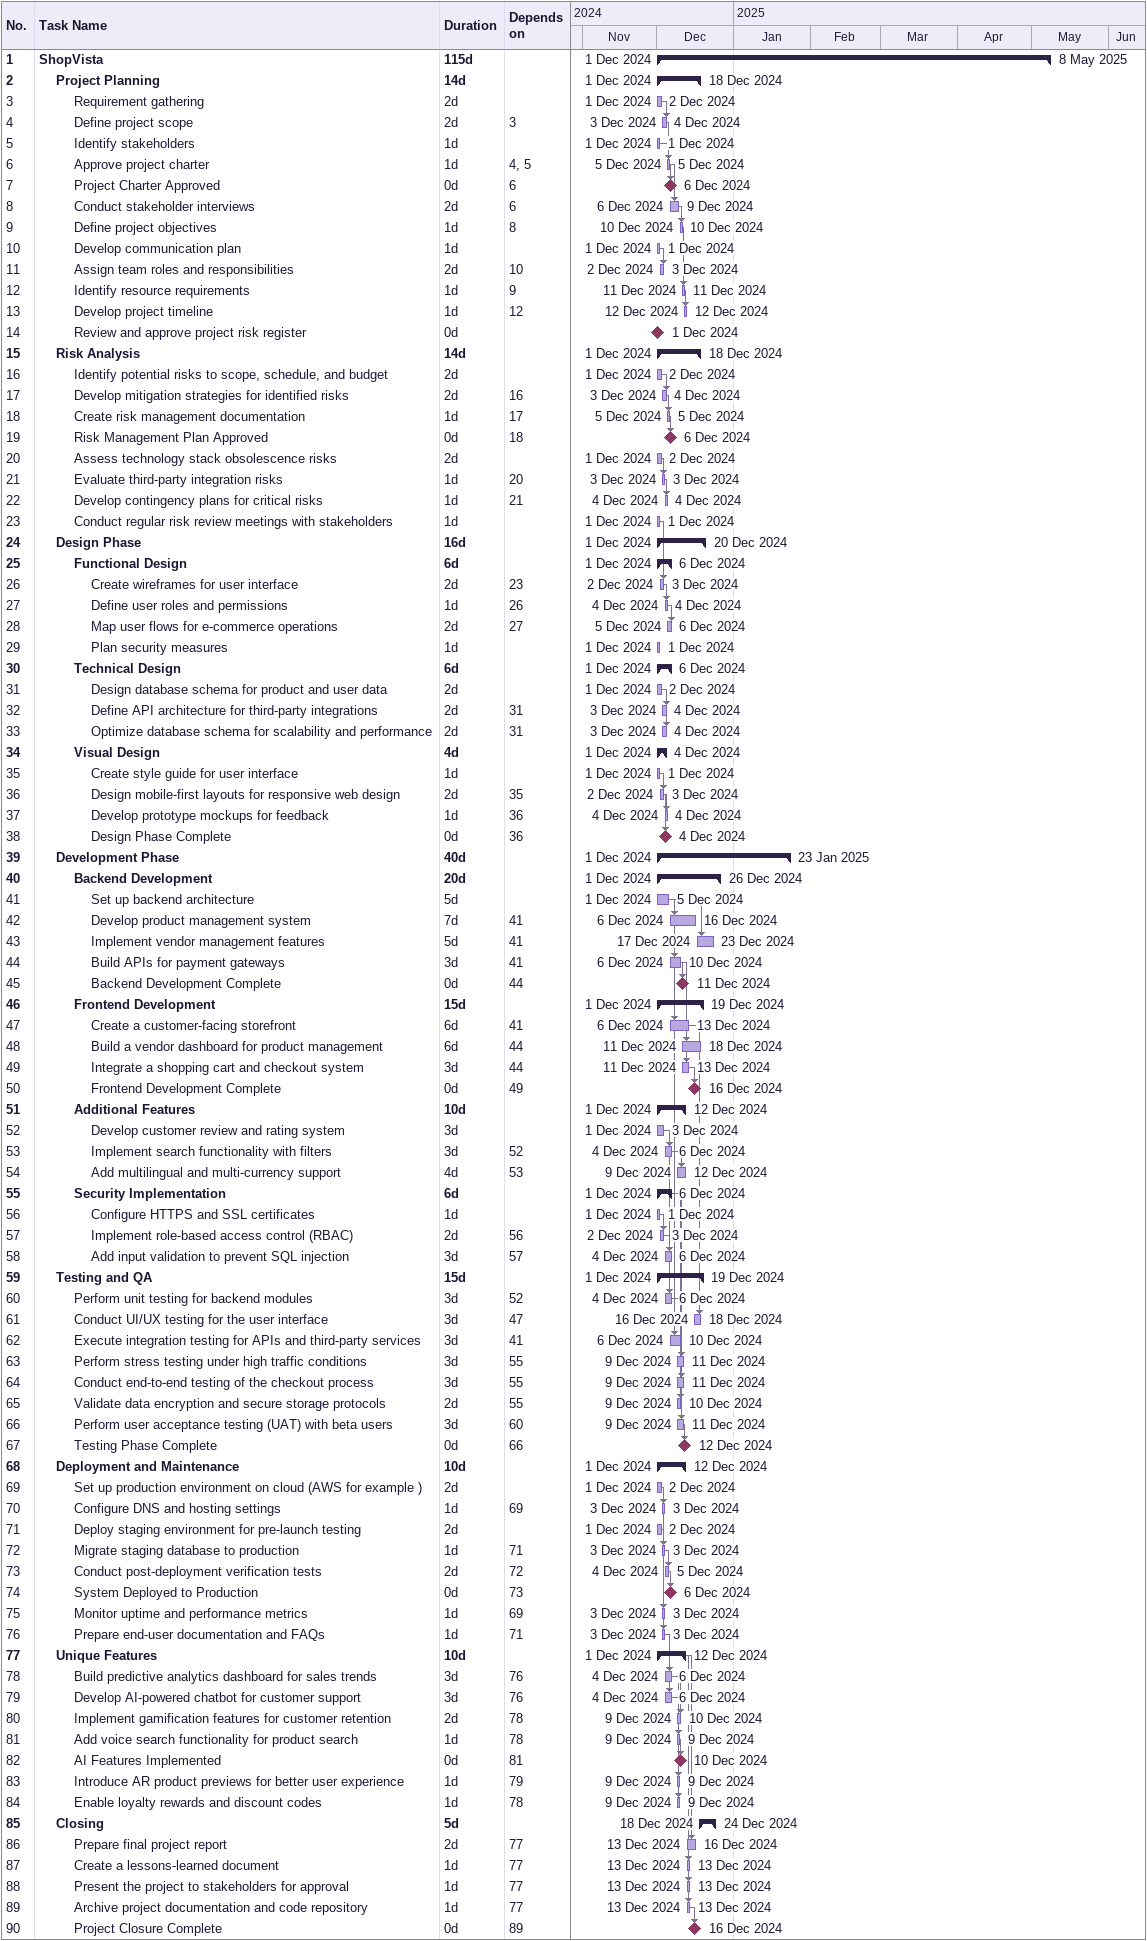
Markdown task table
| ID | Level | Task | Duration | Start | Finish | Predecessors |
|---|---|---|---|---|---|---|
| 1 | 1 | **ShopVista** | 115d | 2024-12-01 | 2025-05-08 |  |
| 2 | 2 | **Project Planning** | 14d | 2024-12-01 | 2024-12-18 |  |
| 3 | 3 | Requirement gathering | 2d | 2024-12-01 | 2024-12-02 |  |
| 4 | 3 | Define project scope | 2d | 2024-12-03 | 2024-12-04 | 3 |
| 5 | 3 | Identify stakeholders | 1d | 2024-12-01 | 2024-12-01 |  |
| 6 | 3 | Approve project charter | 1d | 2024-12-05 | 2024-12-05 | 4, 5 |
| 7 | 3 | Project Charter Approved | 0d | 2024-12-06 | 2024-12-06 | 6 |
| 8 | 3 | Conduct stakeholder interviews | 2d | 2024-12-06 | 2024-12-09 | 6 |
| 9 | 3 | Define project objectives | 1d | 2024-12-10 | 2024-12-10 | 8 |
| 10 | 3 | Develop communication plan | 1d | 2024-12-01 | 2024-12-01 |  |
| 11 | 3 | Assign team roles and responsibilities | 2d | 2024-12-02 | 2024-12-03 | 10 |
| 12 | 3 | Identify resource requirements | 1d | 2024-12-11 | 2024-12-11 | 9 |
| 13 | 3 | Develop project timeline | 1d | 2024-12-12 | 2024-12-12 | 12 |
| 14 | 3 | Review and approve project risk register | 0d | 2024-12-01 | 2024-12-01 |  |
| 15 | 2 | **Risk Analysis** | 14d | 2024-12-01 | 2024-12-18 |  |
| 16 | 3 | Identify potential risks to scope, schedule, and budget | 2d | 2024-12-01 | 2024-12-02 |  |
| 17 | 3 | Develop mitigation strategies for identified risks | 2d | 2024-12-03 | 2024-12-04 | 16 |
| 18 | 3 | Create risk management documentation | 1d | 2024-12-05 | 2024-12-05 | 17 |
| 19 | 3 | Risk Management Plan Approved | 0d | 2024-12-06 | 2024-12-06 | 18 |
| 20 | 3 | Assess technology stack obsolescence risks | 2d | 2024-12-01 | 2024-12-02 |  |
| 21 | 3 | Evaluate third-party integration risks | 1d | 2024-12-03 | 2024-12-03 | 20 |
| 22 | 3 | Develop contingency plans for critical risks | 1d | 2024-12-04 | 2024-12-04 | 21 |
| 23 | 3 | Conduct regular risk review meetings with stakeholders | 1d | 2024-12-01 | 2024-12-01 |  |
| 24 | 2 | **Design Phase** | 16d | 2024-12-01 | 2024-12-20 |  |
| 25 | 3 | **Functional Design** | 6d | 2024-12-01 | 2024-12-06 |  |
| 26 | 4 | Create wireframes for user interface | 2d | 2024-12-02 | 2024-12-03 | 23 |
| 27 | 4 | Define user roles and permissions | 1d | 2024-12-04 | 2024-12-04 | 26 |
| 28 | 4 | Map user flows for e-commerce operations | 2d | 2024-12-05 | 2024-12-06 | 27 |
| 29 | 4 | Plan security measures | 1d | 2024-12-01 | 2024-12-01 |  |
| 30 | 3 | **Technical Design** | 6d | 2024-12-01 | 2024-12-06 |  |
| 31 | 4 | Design database schema for product and user data | 2d | 2024-12-01 | 2024-12-02 |  |
| 32 | 4 | Define API architecture for third-party integrations | 2d | 2024-12-03 | 2024-12-04 | 31 |
| 33 | 4 | Optimize database schema for scalability and performance | 2d | 2024-12-03 | 2024-12-04 | 31 |
| 34 | 3 | **Visual Design** | 4d | 2024-12-01 | 2024-12-04 |  |
| 35 | 4 | Create style guide for user interface | 1d | 2024-12-01 | 2024-12-01 |  |
| 36 | 4 | Design mobile-first layouts for responsive web design | 2d | 2024-12-02 | 2024-12-03 | 35 |
| 37 | 4 | Develop prototype mockups for feedback | 1d | 2024-12-04 | 2024-12-04 | 36 |
| 38 | 4 | Design Phase Complete | 0d | 2024-12-04 | 2024-12-04 | 36 |
| 39 | 2 | **Development Phase** | 40d | 2024-12-01 | 2025-01-23 |  |
| 40 | 3 | **Backend Development** | 20d | 2024-12-01 | 2024-12-26 |  |
| 41 | 4 | Set up backend architecture | 5d | 2024-12-01 | 2024-12-05 |  |
| 42 | 4 | Develop product management system | 7d | 2024-12-06 | 2024-12-16 | 41 |
| 43 | 4 | Implement vendor management features | 5d | 2024-12-17 | 2024-12-23 | 41 |
| 44 | 4 | Build APIs for payment gateways | 3d | 2024-12-06 | 2024-12-10 | 41 |
| 45 | 4 | Backend Development Complete | 0d | 2024-12-11 | 2024-12-11 | 44 |
| 46 | 3 | **Frontend Development** | 15d | 2024-12-01 | 2024-12-19 |  |
| 47 | 4 | Create a customer-facing storefront | 6d | 2024-12-06 | 2024-12-13 | 41 |
| 48 | 4 | Build a vendor dashboard for product management | 6d | 2024-12-11 | 2024-12-18 | 44 |
| 49 | 4 | Integrate a shopping cart and checkout system | 3d | 2024-12-11 | 2024-12-13 | 44 |
| 50 | 4 | Frontend Development Complete | 0d | 2024-12-16 | 2024-12-16 | 49 |
| 51 | 3 | **Additional Features** | 10d | 2024-12-01 | 2024-12-12 |  |
| 52 | 4 | Develop customer review and rating system | 3d | 2024-12-01 | 2024-12-03 |  |
| 53 | 4 | Implement search functionality with filters | 3d | 2024-12-04 | 2024-12-06 | 52 |
| 54 | 4 | Add multilingual and multi-currency support | 4d | 2024-12-09 | 2024-12-12 | 53 |
| 55 | 3 | **Security Implementation** | 6d | 2024-12-01 | 2024-12-06 |  |
| 56 | 4 | Configure HTTPS and SSL certificates | 1d | 2024-12-01 | 2024-12-01 |  |
| 57 | 4 | Implement role-based access control (RBAC) | 2d | 2024-12-02 | 2024-12-03 | 56 |
| 58 | 4 | Add input validation to prevent SQL injection | 3d | 2024-12-04 | 2024-12-06 | 57 |
| 59 | 2 | **Testing and QA** | 15d | 2024-12-01 | 2024-12-19 |  |
| 60 | 3 | Perform unit testing for backend modules | 3d | 2024-12-04 | 2024-12-06 | 52 |
| 61 | 3 | Conduct UI/UX testing for the user interface | 3d | 2024-12-16 | 2024-12-18 | 47 |
| 62 | 3 | Execute integration testing for APIs and third-party services | 3d | 2024-12-06 | 2024-12-10 | 41 |
| 63 | 3 | Perform stress testing under high traffic conditions | 3d | 2024-12-09 | 2024-12-11 | 55 |
| 64 | 3 | Conduct end-to-end testing of the checkout process | 3d | 2024-12-09 | 2024-12-11 | 55 |
| 65 | 3 | Validate data encryption and secure storage protocols | 2d | 2024-12-09 | 2024-12-10 | 55 |
| 66 | 3 | Perform user acceptance testing (UAT) with beta users | 3d | 2024-12-09 | 2024-12-11 | 60 |
| 67 | 3 | Testing Phase Complete | 0d | 2024-12-12 | 2024-12-12 | 66 |
| 68 | 2 | **Deployment and Maintenance** | 10d | 2024-12-01 | 2024-12-12 |  |
| 69 | 3 | Set up production environment on cloud (AWS for example ) | 2d | 2024-12-01 | 2024-12-02 |  |
| 70 | 3 | Configure DNS and hosting settings | 1d | 2024-12-03 | 2024-12-03 | 69 |
| 71 | 3 | Deploy staging environment for pre-launch testing | 2d | 2024-12-01 | 2024-12-02 |  |
| 72 | 3 | Migrate staging database to production | 1d | 2024-12-03 | 2024-12-03 | 71 |
| 73 | 3 | Conduct post-deployment verification tests | 2d | 2024-12-04 | 2024-12-05 | 72 |
| 74 | 3 | System Deployed to Production | 0d | 2024-12-06 | 2024-12-06 | 73 |
| 75 | 3 | Monitor uptime and performance metrics | 1d | 2024-12-03 | 2024-12-03 | 69 |
| 76 | 3 | Prepare end-user documentation and FAQs | 1d | 2024-12-03 | 2024-12-03 | 71 |
| 77 | 2 | **Unique Features** | 10d | 2024-12-01 | 2024-12-12 |  |
| 78 | 3 | Build predictive analytics dashboard for sales trends | 3d | 2024-12-04 | 2024-12-06 | 76 |
| 79 | 3 | Develop AI-powered chatbot for customer support | 3d | 2024-12-04 | 2024-12-06 | 76 |
| 80 | 3 | Implement gamification features for customer retention | 2d | 2024-12-09 | 2024-12-10 | 78 |
| 81 | 3 | Add voice search functionality for product search | 1d | 2024-12-09 | 2024-12-09 | 78 |
| 82 | 3 | AI Features Implemented | 0d | 2024-12-10 | 2024-12-10 | 81 |
| 83 | 3 | Introduce AR product previews for better user experience | 1d | 2024-12-09 | 2024-12-09 | 79 |
| 84 | 3 | Enable loyalty rewards and discount codes | 1d | 2024-12-09 | 2024-12-09 | 78 |
| 85 | 2 | **Closing** | 5d | 2024-12-18 | 2024-12-24 |  |
| 86 | 3 | Prepare final project report | 2d | 2024-12-13 | 2024-12-16 | 77 |
| 87 | 3 | Create a lessons-learned document | 1d | 2024-12-13 | 2024-12-13 | 77 |
| 88 | 3 | Present the project to stakeholders for approval | 1d | 2024-12-13 | 2024-12-13 | 77 |
| 89 | 3 | Archive project documentation and code repository | 1d | 2024-12-13 | 2024-12-13 | 77 |
| 90 | 3 | Project Closure Complete | 0d | 2024-12-16 | 2024-12-16 | 89 |
